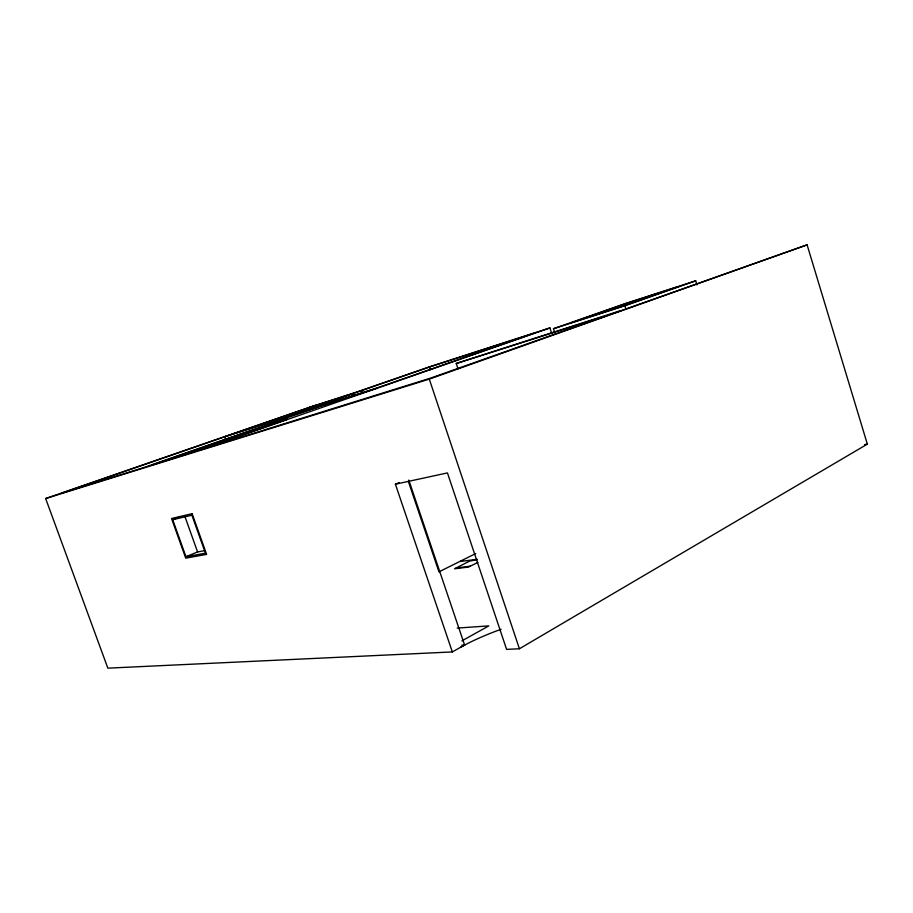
<?xml version="1.0" encoding="UTF-8"?>
<svg xmlns="http://www.w3.org/2000/svg" width="913" height="913" viewBox="0 0 913 913"><rect width="100%" height="100%" fill="white"/><g stroke="black" fill="none" stroke-linecap="round" stroke-linejoin="round"><path stroke-width="1.37" d="M461.225 560.765L460.449 561.484L477.134 559.292M408.796 480.101L464.603 645.035L452.334 651.928L395.397 484.21L447.438 472.911L506.589 649.371L519.406 648.766L867.35 444.129L807.092 244.844L430.742 378.062L198.92 450.371L549.911 327.927L551.669 333.348M461.91 640.869L488.809 625.884L457.208 628.076M475.73 553.54L438.959 571.846L408.339 481.368M477.978 562.374L468.495 567.053L454.514 568.81L469.693 561.061L477.453 559.658M395.397 484.21L399.278 482.566M179.222 517.169L172.694 519.691L185.944 556.725L197.562 551.943L204.569 550.642M452.334 651.928L107.848 668.156L45.65 498.544L429.293 379.112L807.092 244.844M554.796 332.777L553.483 328.714L624.914 305.752L695.717 280.827L696.984 284.902M553.483 328.714L624.424 303.858L695.717 280.827M458.041 368.875L456.249 363.488L620.954 310.534M317.998 407.05L145.144 467.136L61.491 493.225L315.636 405.315M45.65 498.544L309.827 407.175L355.283 392.567L430.183 366.615L549.911 327.927M347.145 395.397L271.823 421.498L233.625 433.686M429.395 367.037L278.009 419.535L378.587 387.454L534.413 333.131L429.395 367.037L430.297 369.742M307.613 408.088L353.525 393.343L354.438 396.014M376.841 388.299L224.701 436.768L225.648 439.438M456.249 363.488L605.844 315.898M172.694 519.691L191.913 515.206L205.425 553.164L185.944 556.725M864.554 444.62L867.35 444.129M456.135 567.977L470.229 566.197M461.761 645.194L464.74 645.035M184.917 516.473L197.562 551.943M361.685 390.513L362.587 393.172M429.293 379.112L519.406 648.766M624.914 305.752L625.77 308.48M460.643 647.26A83.791 20.246 -18.3 0 1 501.1 629.274M678.074 286.739L622.986 306.117L571.013 322.837L626.181 303.493L678.074 286.739M244.775 432.716L151.467 465.162L191.776 452.597L287.378 419.261L244.775 432.716M192.129 513.677L171.553 518.516L185.738 558.163L206.612 554.385L192.129 513.677"/></g></svg>
